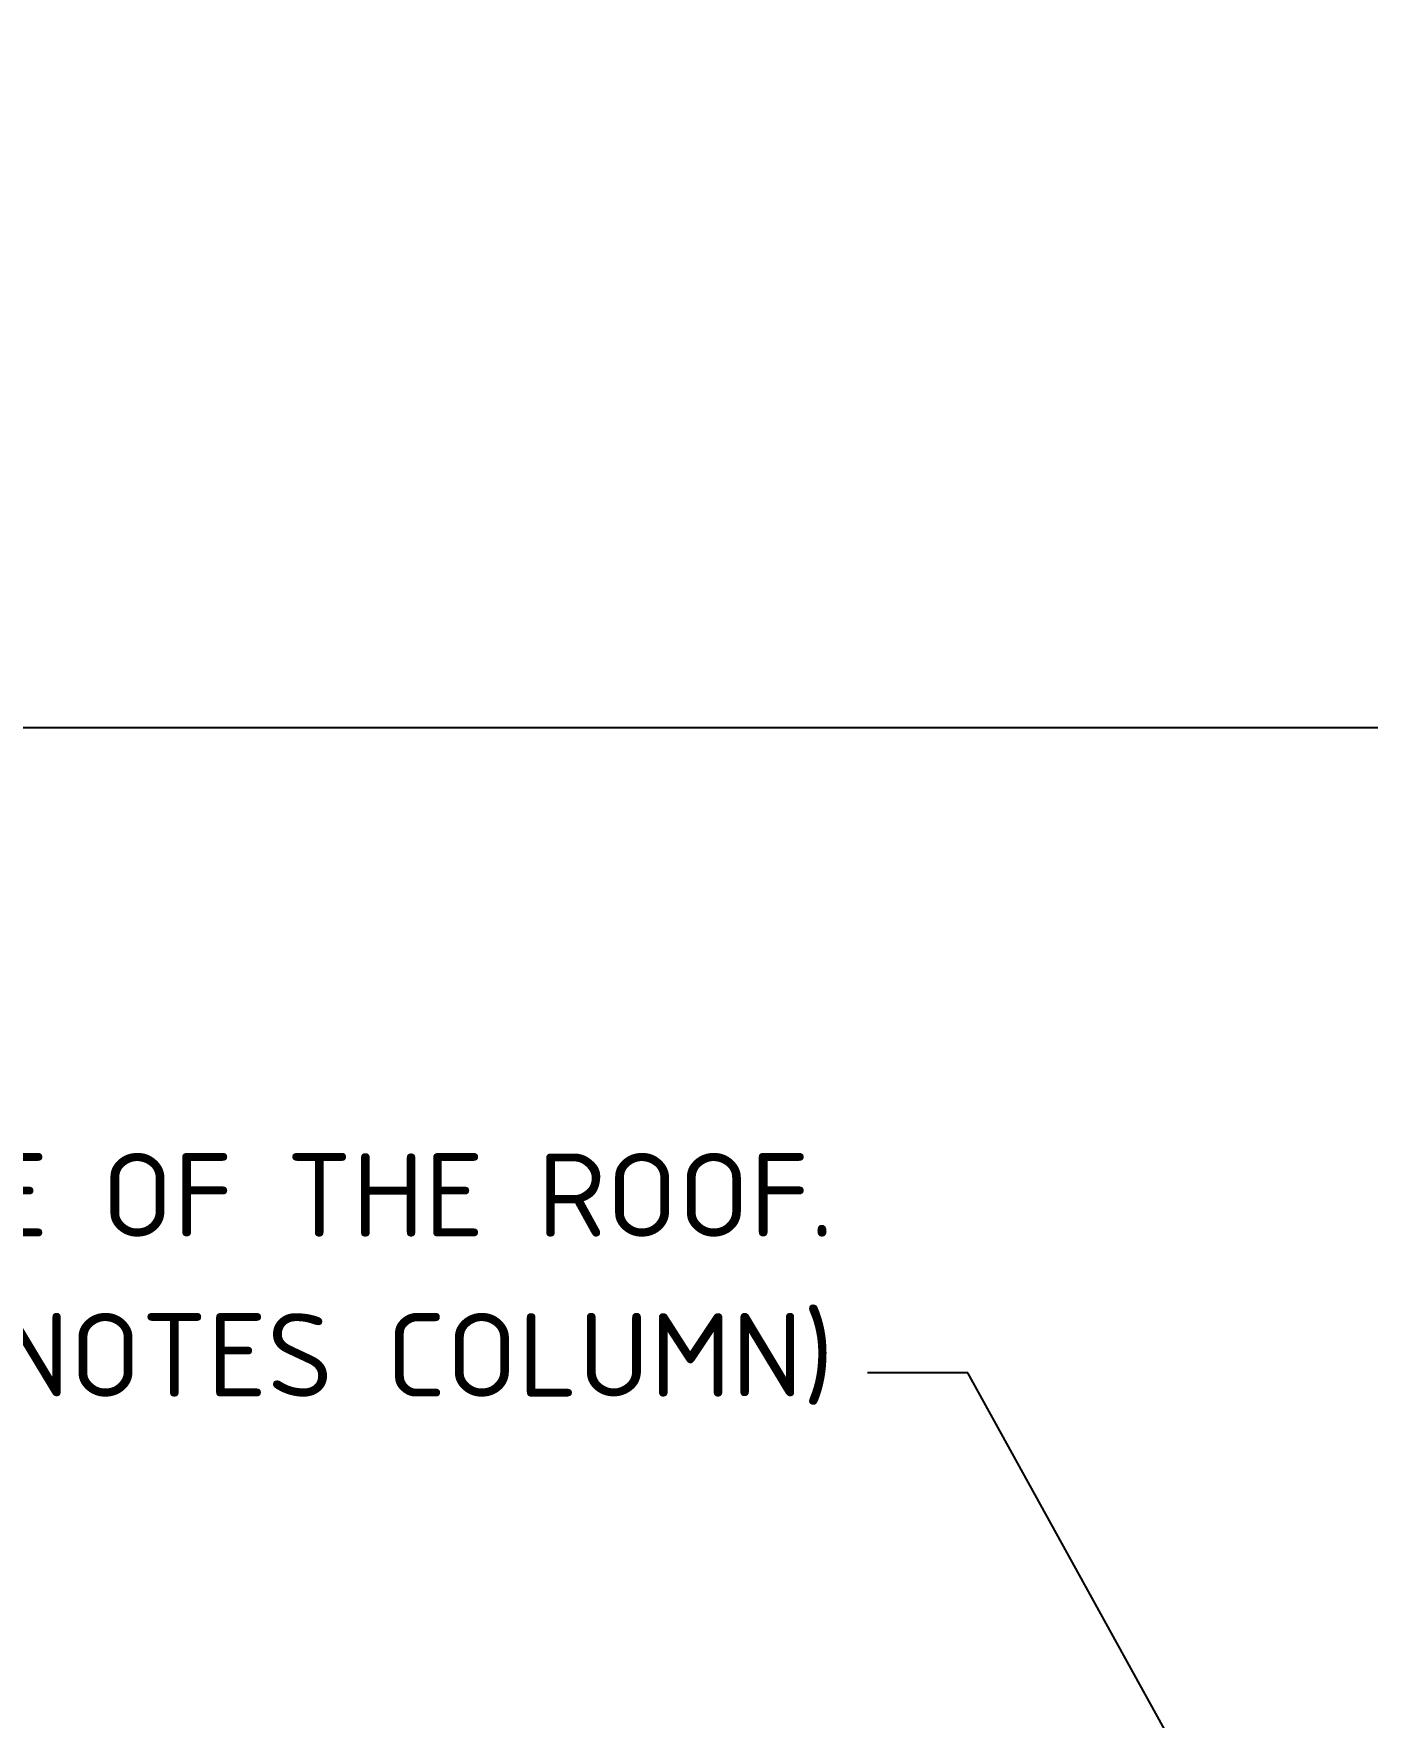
# Model space of a CAD drawing. Header units: millimetres. Extents: x -272986 to 200319, y -34579 to 49604.
# Drawn here: x 11989 to 14386, y 15954 to 18979 of the extents above; entities that cross this region are included whole.
import ezdxf
from ezdxf import colors
from ezdxf.entities.mleader import LeaderData, LeaderLine
from ezdxf.math import Vec2, Vec3

# ---------------------------------------------------------------- set-up
doc = ezdxf.new("R2010")
doc.units = ezdxf.units.MM
doc.layers.get('Defpoints').update_dxf_attribs({"color": 9})
doc.layers.add('X 3001 D', color=5, linetype='Continuous')
doc.layers.add('X 4001 T', color=7, linetype='Continuous')
doc.styles.add('BIT STD. 2.5', font='isocpeur.ttf', dxfattribs={"height": 2.5})
doc.styles.add('BIT STD. 3.0', font='isocpeur.ttf', dxfattribs={"height": 2.5})
doc.dimstyles.new('BIT STD. 3.0', dxfattribs={"dimtxt": 3, "dimasz": 3, "dimexe": 1, "dimexo": 0.75, "dimgap": 1, "dimtad": 1, "dimdec": 0, "dimdsep": 46, "dimtxsty": 'BIT STD. 3.0', "dimcen": 0, "dimadec": 0, "dimazin": 0, "dimtfac": 1, "dimtdec": 0, "dimtmove": 0, "dimatfit": 3, "dimfxl": 1, "dimtfill": 1, "dimlwd": -1, "dimlwe": -1, "dimarcsym": 0})

# ---------------------------------------------------------------- blocks, each defined once
blk = doc.blocks.new('_Dot')
at = {"color": 0, "linetype": 'ByBlock', "lineweight": -2}
blk.add_line((-0.5, 0), (-1, 0), dxfattribs=at)
at = {"color": 0, "linetype": 'ByBlock', "const_width": 0.5}
blk.add_lwpolyline([(-0.25, 0, 1), (0.25, 0, 1)], format="xyb", close=True, dxfattribs=at)
blk = doc.blocks.new('*D706')
at = {"layer": 'Defpoints', "color": 0, "transparency": 16777216}
for p in [(15596.99999999999, 17732.44809638601), (-1.091393642127514e-10, 13630), (15596.99999999999, 13630)]:
    blk.add_point(p, dxfattribs=at)
at = {"layer": 'X 3001 D', "color": 0, "transparency": 16777216}
for p, q in [((-1.091366087574533e-10, 13675), (-1.088844877758586e-10, 17792.44809638601)), ((15596.99999999999, 13675), (15596.99999999999, 17792.44809638601)), ((179.9999999998911, 17732.44809638601), (15416.99999999999, 17732.44809638601))]:
    blk.add_line(p, q, dxfattribs=at)
for points in [[(179.9999999998911, 17762.44809638601), (179.9999999998911, 17702.44809638601), (-1.08888161716256e-10, 17732.44809638601)], [(15416.99999999999, 17762.44809638601), (15416.99999999999, 17702.44809638601), (15596.99999999999, 17732.44809638601)]]:
    blk.add_solid(points, dxfattribs=at)
at = {"layer": 'X 3001 D', "color": 0, "transparency": 16777216, "insert": (7798.499999999942, 17882.44809638601), "char_height": 150, "attachment_point": 5, "style": 'BIT STD. 3.0', "bg_fill": 3, "box_fill_scale": 1.1, "bg_fill_color": 256, "bg_fill_true_color": 13158600, "bg_fill_transparency": 0}
blk.add_mtext('INTERNAL TANK DIAMETER - %%C15597mm (20 PLATES ROUND)', dxfattribs=at)

msp = doc.modelspace()

# ---------------------------------------------------------------- leaders
at = {"layer": 'X 4001 T'}
ml = msp.add_multileader_mtext('Standard', dxfattribs=at)
ml.set_content('EXTERNAL GALVANISED CAGED LADDER, INTERMEDIATE PLATFORM AND STEP ACROSS ON TO ROOF - {\\C1;LOCATION TO BE AGREED} ', color=256, style='BIT STD. 2.5')
ml.set_leader_properties(color=150)
ml.set_arrow_properties(name='DOT')
ml.build(insert=Vec2(0, 0))
ml.multileader.update_dxf_attribs({"text_left_attachment_type": 2, "text_right_attachment_type": 2, "dogleg_length": 3, "arrow_head_size": 150, "scale": 60})
ctx = ml.context
ctx.base_point, ctx.scale, ctx.char_height, ctx.arrow_head_size, ctx.landing_gap_size, ctx.plane_origin = Vec3(-28685.10589358084, 18403.97634932687), 60, 150, 150, 60, Vec3(-30612.05536539617, 15232.15006795043)
ctx.left_attachment, ctx.right_attachment = 2, 2
notes = []
notes.append((ctx, [(1, (1, 1, 0), (-28975.20848617758, 18403.97634932687), (1, 0), 290.1025925967454, [(0, [(-28992.37112023987, 16686.07005026293)], 0, [])])]))
ctx.mtext.insert, ctx.mtext.width, ctx.mtext.defined_height, ctx.mtext.flow_direction = Vec3(-28625.10589358084, 18978.97634932687), 3063.113175745335, 1596.905618155986, 5
for ctx, leaders in notes:
    for number, flags, end, landing, length, lines in leaders:
        leader = LeaderData()
        leader.index, (leader.has_last_leader_line, leader.has_dogleg_vector, leader.attachment_direction) = number, flags
        leader.last_leader_point, leader.dogleg_vector, leader.dogleg_length = Vec3(end), Vec3(landing), length
        for number, points, colour, breaks in lines:
            line = LeaderLine()
            line.index, line.vertices, line.color, line.breaks = number, Vec3.list(points), colors.encode_raw_color(colour), breaks
            leader.lines.append(line)
        ctx.leaders.append(leader)

# ---------------------------------------------------------------- next in the draw order: dimensions: what is measured, and where the dimension line sits
at = {"layer": 'X 3001 D'}
dim = msp.add_linear_dim(base=(15596.99999999999, 17732.44809638601), p1=(-1.091393642127514e-10, 13630), p2=(15596.99999999999, 13630), text='INTERNAL TANK DIAMETER - %%C<>mm (20 PLATES ROUND)', dimstyle='BIT STD. 3.0', dxfattribs=at)
dim.commit()
dim.dimension.update_dxf_attribs({"geometry": '*D706', "text_midpoint": (7798.499999999942, 17882.44809638601)})

# ---------------------------------------------------------------- next in the draw order: leaders
at = {"layer": 'X 4001 T'}
ml = msp.add_multileader_mtext('Standard', dxfattribs=at)
ml.set_content('\\pxsm1.15;PERIMETER 2 TIER HANDRAILING TO THE FULL CIRCUMFERENCE OF THE ROOF.\\P(GALV.^I- REFER TO NOTES COLUMN)', color=256, style='BIT STD. 2.5')
ml.set_leader_properties(color=150)
ml.build(insert=Vec2(0, 0))
ml.multileader.update_dxf_attribs({"text_left_attachment_type": 2, "text_right_attachment_type": 2, "dogleg_length": 3, "arrow_head_size": 150, "scale": 60})
ctx = ml.context
ctx.base_point, ctx.scale, ctx.char_height, ctx.arrow_head_size, ctx.landing_gap_size, ctx.plane_origin = Vec3(9707.84575283472, 16572.62908057254), 60, 150, 150, 60, Vec3(14632.82418822104, 17242.74119747708)
ctx.left_attachment, ctx.right_attachment, ctx.text_align_type = 2, 2, 2
notes = []
notes.append((ctx, [(0, (1, 1, 0), (13667.84575283472, 16572.62908057254), (-1, 0), 180, [(0, [(14646.9754121014, 14800.39939443491)], 0, [])])]))
ctx.mtext.insert, ctx.mtext.width, ctx.mtext.defined_height, ctx.mtext.alignment, ctx.mtext.flow_direction = Vec3(13427.84575283472, 16967.62908057254), 3866.662103078794, 1362.970936081278, 3, 5
ctx.mtext.has_bg_fill, ctx.mtext.bg_color, ctx.mtext.bg_scale_factor, ctx.mtext.bg_transparency, ctx.mtext.use_window_bg_color = 1, -1073741824, 1.25, 0, 1
for ctx, leaders in notes:
    for number, flags, end, landing, length, lines in leaders:
        leader = LeaderData()
        leader.index, (leader.has_last_leader_line, leader.has_dogleg_vector, leader.attachment_direction) = number, flags
        leader.last_leader_point, leader.dogleg_vector, leader.dogleg_length = Vec3(end), Vec3(landing), length
        for number, points, colour, breaks in lines:
            line = LeaderLine()
            line.index, line.vertices, line.color, line.breaks = number, Vec3.list(points), colors.encode_raw_color(colour), breaks
            leader.lines.append(line)
        ctx.leaders.append(leader)

doc.saveas('drawing.dxf')
